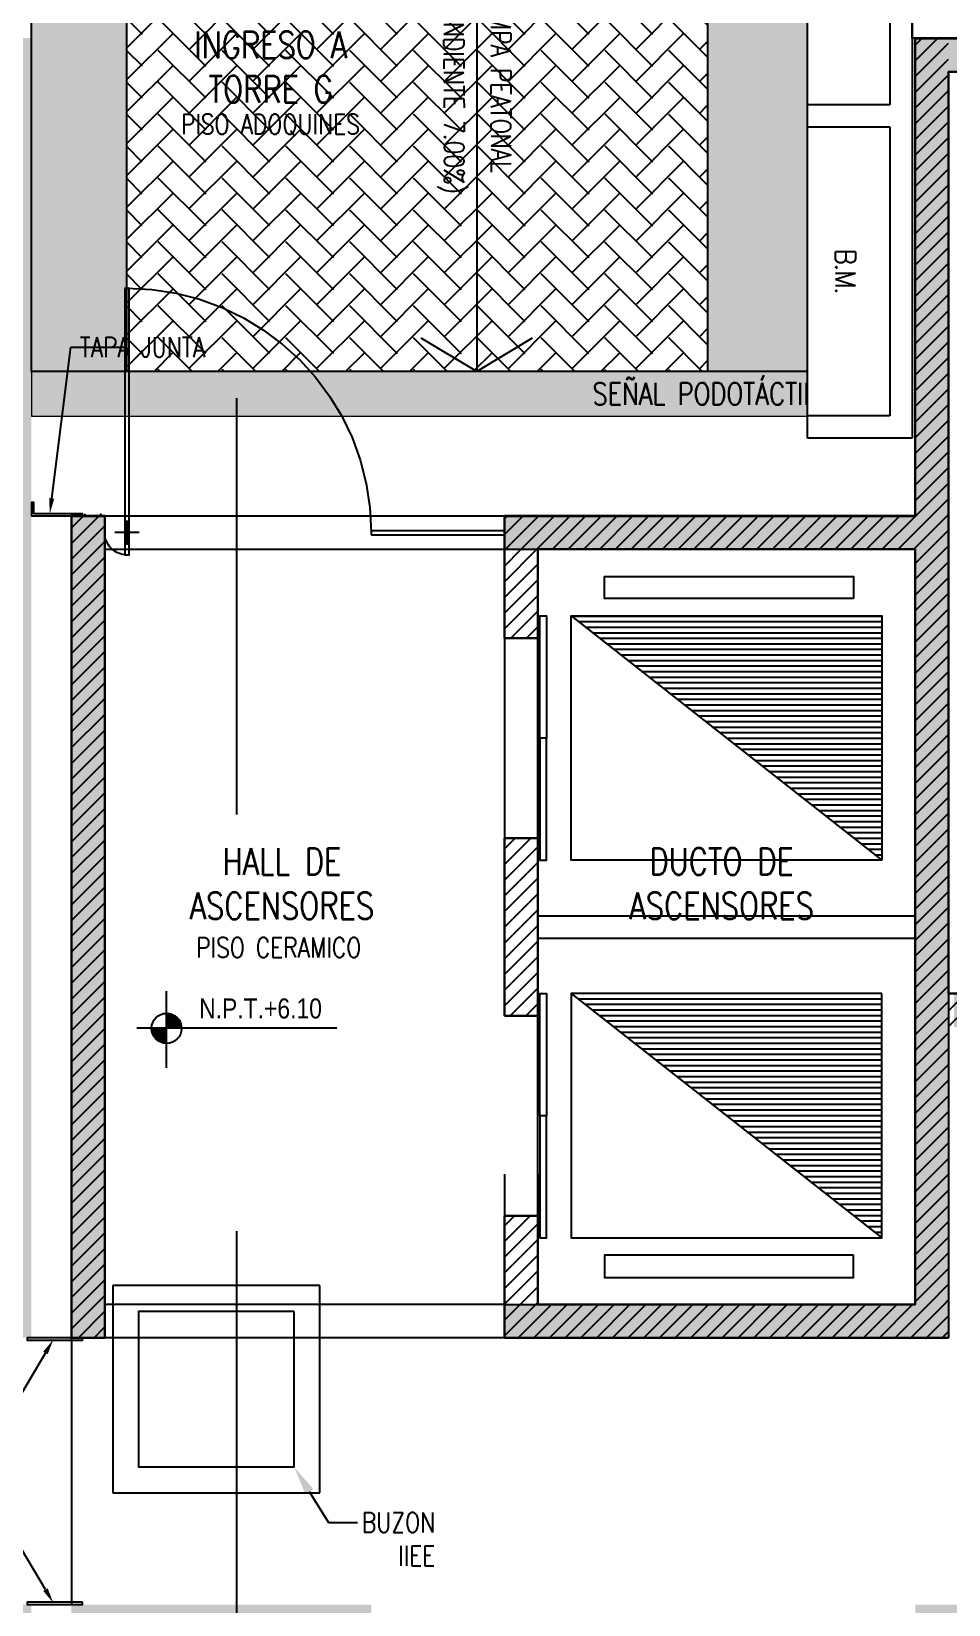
# Model space of a CAD drawing. Header units: millimetres. Extents: x -3 to 53, y -269 to 39.
# Drawn here: x 23.02 to 27.15, y 28.52 to 35.61 of the extents above; entities that cross this region are included whole.
import ezdxf
from ezdxf import colors
from ezdxf.entities.mleader import LeaderData, LeaderLine
from ezdxf.enums import TextEntityAlignment as Align
from ezdxf.math import Vec2, Vec3
from ezdxf.xclip import XClip

# ---------------------------------------------------------------- set-up
doc = ezdxf.new("R2010")
doc.units = ezdxf.units.MM
doc.header["$LTSCALE"] = 15
doc.header["$XCLIPFRAME"] = 2
doc.set_wipeout_variables(frame=1)
for name, pattern in [('ACAD_ISO03W100', [30, 12, -18]), ('ACAD_ISO07W100', [3, 0, -3]), ('CENTER', [2, 1.25, -0.25, 0.25, -0.25]), ('HIDDEN', [0.375, 0.25, -0.125]), ('HIDDEN2', [0.1875, 0.125, -0.0625])]:
    doc.linetypes.add(name, pattern=pattern)
doc.layers.get('0').update_dxf_attribs({"color": 250})
doc.layers.add('A-01', color=250, linetype='Continuous', lineweight=0)
doc.layers.add('A-MUROS', color=252, linetype='Continuous', lineweight=30)
for name, color, linetype in [('A-Adoquines', 250, 'Continuous'), ('A-CORTE', 250, 'CENTER'), ('A-EST HATCH', 250, 'Continuous'), ('A-EST PLACAS', 250, 'Continuous'), ('A-EST VIGAS', 250, 'HIDDEN2'), ('A-HATCH', 250, 'Continuous'), ('A-MOBILIARIO', 250, 'Continuous'), ('A-MURO BAJO', 251, 'Continuous'), ('A-NIVELES-NPT', 252, 'Continuous'), ('A-PROYECCIONES', 250, 'HIDDEN2'), ('A-TEXTO-ACABADO PISO', 250, 'Continuous'), ('A-TEXTO-AMBIENTE', 252, 'Continuous'), ('A-TEXTO-INDICACIONES', 250, 'Continuous'), ('A_30_TableroElect', 250, 'Continuous'), ('A_50_TextoIndicaciones', 252, 'Continuous'), ('IE MEDIDORES', 250, 'Continuous'), ('MURO CF 120', 250, 'Continuous'), ('MURO CF 60', 250, 'Continuous')]:
    doc.layers.add(name, color=color, linetype=linetype)
doc.styles.add('R80', font='ARIALN.TTF', dxfattribs={"height": 2.03})
doc.styles.add('ROMANS', font='romans.shx', dxfattribs={"width": 0.8})
doc.styles.add('TXT_COTAS', font='romans.shx', dxfattribs={"width": 0.8})
pattern_1 = [(45, (179.999405, -25.002057), (-0.035355339, 0.035355339), [])]

# ---------------------------------------------------------------- blocks, each defined once
blk = doc.blocks.new('*U133')
at = {"true_color": 0x636466}
h = blk.add_hatch(dxfattribs=at)
h.set_pattern_fill('HEX', color=251, scale=0.005)
h.set_pattern_definition([(0, (2.429943, 0), (0, 0.0274963), [0.015875, -0.03175]), (120, (2.429943, 0), (-0.0238125, -0.01374815), [0.015875, -0.03175]), (60, (2.445818, 0), (-0.0238125, 0.01374815), [0.015875, -0.03175])])
h.paths.add_polyline_path([(0, 0.2), (0, 0), (3.6299, 0), (3.6299, 0.2)])
at = {"layer": 'A-01'}
blk.add_lwpolyline([(0, 0.2), (0, 0), (3.6299, 0), (3.6299, 0.2)], close=True, dxfattribs=at)
at = {"layer": 'A_50_TextoIndicaciones', "insert": (3.0299, 0.1), "char_height": 0.1, "width": 1.200005, "attachment_point": 5, "style": 'TXT_COTAS'}
blk.add_mtext('\\pxsm1,qc,t16;SEÑAL PODOTÁCTIL', dxfattribs=at)
blk = doc.blocks.new('A$C9f73720c')
h = blk.add_hatch()
h.set_pattern_fill('AR-HBONE', color=256, scale=0.001, angle=73.00873)
h.set_pattern_definition([(118.0087313089, (-226520.54056, -8188080.00398), (-0.1374121863983, 0.0419882248879), [0.3048, -0.1016]), (208.0087313089, (-226520.58827, -8188079.91428), (-0.1374121863983, 0.0419882248879), [0.3048, -0.1016])])
h.paths.add_polyline_path([(47.9813, 110.8906), (47.218, 108.3907), (45.5192, 108.909), (46.2807, 111.4095)])
at = {"layer": 'A-Adoquines'}
h = blk.add_hatch(color=256, dxfattribs=at)
h.dxf.hatch_style = 1
h.paths.add_polyline_path([(47.0925, 107.9795), (47.218, 108.3906), (45.5192, 108.909), (45.3939, 108.498)])
h.paths.add_polyline_path([(47.9812, 110.8905), (48.1524, 111.4514), (46.4519, 111.9704), (46.281, 111.4094)])
blk.add_line((46.2606, 112.0286, 0), (48.3438, 111.3931, 0))
at = {"elevation": 0}
blk.add_lwpolyline([(47.9813, 110.8906), (47.218, 108.3907), (45.5192, 108.909), (46.2807, 111.4095)], close=True, dxfattribs=at)
at = {"layer": 'A-Adoquines', "elevation": 0}
blk.add_lwpolyline([(48.1524, 111.4513), (47.0925, 107.9796), (45.2026, 108.5564), (46.2603, 112.0288)], close=True, dxfattribs=at)
at = {"layer": 'A-PROYECCIONES', "linetype": 'Continuous'}
for p, q in [((45.7879, 110.4738), (47.6779, 109.8969, 0)), ((47.6074, 110.1798, 0), (47.6779, 109.8969, 0)), ((47.6779, 109.8969, 0), (47.4615, 109.7016, 0))]:
    blk.add_line(p, q, dxfattribs=at)
at = {"rotation": 73.02256595415645}
blk.add_blockref('*U133', (47.2838, 107.9212, 0), dxfattribs=at)
at = {"style": 'R80'}
for height, rotation, p in [(0.09, 0.00902, (39.554, 141.0046, 0)), (0.09, 0.00902, (45.7984, 139.3226, 0)), (0.09, 0.00902, (50.4634, 135.3578, 0)), (0.09, 0.00902, (41.9784, 129.0436, 0)), (0.09, 0.00902, (37.8409, 128.6089, 0)), (0.09, 0.00902, (35.483, 116.3582, 0)), (0.09, 0.00902, (38.5607, 113.6321, 0)), (0.09, 0.00902, (45.1292, 84.3757, 0)), (0.09, 0.00902, (43.9111, 83.9335, 0)), (0.09, 0.00902, (43.1485, 83.401, 0)), (0.09, 0.00902, (28.0067, 80.1071, 0)), (0.09, 0.00902, (44.3753, 79.9046, 0)), (0.09, 0.00902, (55.151, 79.2173, 0)), (0.09, 0.00902, (38.2608, 76.0049)), (0.09, 0.00902, (39.0036, 75.5558)), (0.09, 0.00902, (27.5137, 75.2133, 0)), (0.09, 0.00902, (27.5137, 75.2133, 0)), (0.09, 0.00902, (39.8519, 75.1543)), (0.09, 0.00902, (25.3599, 70.2709, 0)), (0.09, 0.00902, (32.1646, 69.192, 0)), (0.09, 0.00902, (32.1646, 69.192, 0)), (0.09, 0.00902, (26.9947, 68.6392, 0)), (0.09, 0.00902, (59.8504, 67.3859, 0)), (0.09, 0.00902, (24.839, 65.5107, 0)), (0.09, 0.00902, (24.839, 65.5107, 0)), (0.09, 0.00902, (33.5008, 60.261, 0)), (0.09, 0.00902, (33.5008, 60.261, 0)), (0.09, 347.39076, (17.1069, 59.2726, 0)), (0.09, 0.00902, (26.4708, 59.2035, 0)), (0.09, 0.00902, (26.4708, 59.2035, 0)), (0.09, 0.00902, (23.1216, 58.7685, 0)), (0.09, 0.00902, (23.1216, 58.7685, 0)), (0.09, 0.00902, (27.6632, 55.3959, 0)), (0.09, 0.00902, (27.6632, 55.3959, 0)), (0.09, 0.00902, (22.2239, 54.9818, 0)), (0.09, 0.00902, (22.2239, 54.9818, 0)), (0.09, 0.00902, (65.7174, 53.5803, 0)), (0.09, 0.00902, (38.377, 51.7166, 0)), (0.09, 0.00902, (38.377, 51.7166, 0)), (0.09, 0.00902, (21.0294, 51.3767, 0)), (0.09, 0.00902, (21.0294, 51.3767, 0)), (0.09, 0.00902, (29.4091, 50.8876, 0)), (0.09, 0.00902, (29.4091, 50.8876, 0)), (0.09, 0.00902, (22.5184, 48.0808, 0)), (0.09, 0.00902, (22.5184, 48.0808, 0)), (0.09, 0.00902, (32.8305, 47.9478, 0)), (0.09, 0.00902, (38.6414, 47.9238, 0)), (0.09, 1.55763, (45.5013, 47.0033, 0)), (0.09, 1.55763, (45.5013, 47.0033, 0)), (0.09, 1.55763, (42.9613, 45.8781, 0)), (0.09, 0.00902, (31.2252, 43.4352, 0)), (0.09, 0.00902, (31.2252, 43.4352, 0)), (0.09, 0.00902, (24.8291, 43.3056, 0)), (0.09, 0.00902, (24.8291, 43.3056, 0)), (0.09, 0.00902, (28.8684, 42.6092, 0)), (0.09, 0.00902, (28.8684, 42.6092, 0)), (0.09, 0.00902, (46.0815, 42.4048, 0)), (0.09, 0.00902, (19.0307, 42.0559, 0)), (0.09, 0.00902, (19.0307, 42.0559, 0)), (0.09, 0.00902, (70.9067, 41.0329, 0)), (0.09, 0.00902, (22.7765, 38.7407, 0)), (0.09, 0.00902, (22.7765, 38.7407, 0)), (0.09, 0.00902, (17.8952, 37.4624, 0)), (0.09, 0.00902, (17.8952, 37.4624, 0)), (0.09, 0.00902, (25.8226, 33.2142, 0)), (0.09, 0.00902, (21.5027, 31.2754, 0)), (0.1403, 0.00902, (43.0178, 29.8778, 0)), (0.09, 0.00902, (24.3978, 29.2659, 0)), (0.09, 0.00902, (49.7565, 29.0287, 0)), (0.09, 0.00902, (16.51, 28.4123, 0)), (0.09, 0.00902, (16.51, 28.4123, 0)), (0.09, 0.00902, (40.7946, 24.893, 0)), (0.09, 0.00902, (18.1268, 23.6374, 0)), (0.09, 0.00902, (20.346, 20.3291, 0)), (0.09, 0.00902, (38.3365, 19.4632, 0)), (0.09, 0.00902, (18.2869, 15.9828, 0)), (0.09, 0.00902, (36.6694, 12.5977, 0)), (0.09, 337.79984, (24.7536, 11.2334, 0)), (0.09, 0.00902, (33.5928, 10.3508, 0)), (0.09, 337.79984, (21.6109, 10.1247, 0)), (0.09, 337.79984, (16.5605, 9.5998, 0)), (0.09, 337.79984, (29.9414, 8.9534, 0)), (0.09, 337.79984, (31.6402, 7.9561, 0)), (0.09, 337.79984, (26.736, 7.7966, 0)), (0.09, 337.79984, (32.0288, 7.0232, 0)), (0.09, 0.00902, (16.5347, 5.5678, 0)), (0.09, 0.00902, (23.3239, 5.5763, 0)), (0.09, 0.00902, (34.4718, 3.6379, 0))]:
    blk.add_attdef('N.P.T.+0.00', text='', height=height, rotation=rotation, dxfattribs=at).set_placement(p, align=Align.MIDDLE_CENTER)
for p in [(49.9263, 138.2431, 0), (56.6904, 136.252, 0), (60.5336, 135.5237, 0), (42.6322, 135.1839), (46.2516, 126.9171), (35.1548, 97.8545, 0), (31.2618, 93.9445, 0), (17.9393, 86.8861, 0), (34.7444, 85.6148, 0), (35.5048, 81.4636, 0), (34.6534, 76.9929, 0), (59.6668, 73.2509), (40.4113, 65.8421, 0), (43.5611, 65.2125, 0), (64.4681, 61.3857), (43.9111, 51.4927, 0), (32.9744, 51.0828, 0), (48.0327, 50.0735, 0), (69.3242, 50.0814, 0), (52.9599, 39.4701, 0), (74.4159, 35.7467, 0)]:
    blk.add_attdef('N.P.T.+0.00', text='', height=0.2109, dxfattribs=at).set_placement(p, align=Align.MIDDLE_CENTER)
at = {"layer": 'A_50_TextoIndicaciones', "style": 'ROMANS', "width": 0.8}
for s, p in [('RAMPA PEATONAL', (46.0411, 110.4621, 0)), ('(PENDIENTE 7.00%%%)', (45.9704, 110.2629, 0))]:
    blk.add_text(s, height=0.09, rotation=343.17836, dxfattribs=at).set_placement(p)
blk = doc.blocks.new('*U136')
for p, q in [((-0.2457, -0.0949), (-0.2457, 0.3957)), ((0.2449, 0.3957), (-0.2457, 0.3957)), ((0.2449, -0.0949), (0.2449, 0.3957)), ((-0.1537, -0.0029), (-0.1537, 0.3037)), ((0.1529, -0.0029), (0.1529, 0.3037)), ((0.2449, -0.0949), (-0.2457, -0.0949))]:
    blk.add_line(p, q)
at = {"linetype": 'HIDDEN', "ltscale": 12}
blk.add_circle((0, 0.1504), 0.4, dxfattribs=at)
at = {"ltscale": 0.035}
blk.add_circle((0, 0.1504), 0.4, dxfattribs=at)
blk = doc.blocks.new('A$Cd1de3671')
at = {"layer": 'A_30_TableroElect', "rotation": 55.69150718185867}
blk.add_blockref('*U136', (0.6801, 3.0095, 0), dxfattribs=at)
blk.add_wipeout([(0.5601, 1.1391), (0.8399, 2.0519), (2.5136, 1.5409), (2.3764, 1.0914), (4.4327, 0.4636), (4.2911, 0)]).translate(0, 0, 0).dxf.layer = 'IE MEDIDORES'
at = {"layer": 'A_30_TableroElect'}
h = blk.add_hatch(dxfattribs=at)
h.set_pattern_fill('ANSI31', color=256, scale=0.01)
h.set_pattern_definition([(45, (-227177.21154, -8188175.411697), (-0.02245064030267, 0.02245064030267), [])])
edge = h.paths.add_edge_path()
edge.add_line((1.0737, 1.9651), (0.9802, 1.6591))
edge.add_line((0.9802, 1.6591), (0.7411, 1.7321))
edge.add_line((0.7411, 1.7321), (0.8345, 2.0379))
edge.add_line((0.8345, 2.0379), (1.0737, 1.9651))
h = blk.add_hatch(dxfattribs=at)
h.set_pattern_fill('ANSI31', color=256, scale=0.01)
h.set_pattern_definition([(45, (-227177.029987, -8188174.81817), (-0.02245064030267, 0.02245064030267), [])])
edge = h.paths.add_edge_path()
edge.add_line((0.8928, 1.3714), (0.7994, 1.0653))
edge.add_line((0.7994, 1.0653), (0.5603, 1.1383))
edge.add_line((0.5603, 1.1383), (0.6536, 1.4442))
edge.add_line((0.6536, 1.4442), (0.8928, 1.3714))
for p, q in [((0.9364, 1.5156, 0.006), (1.0737, 1.9651, 0.006)), ((1.0613, 1.582, 0.006), (1.1693, 1.9359, 0.006)), ((1.0737, 1.9651, 0.006), (2.5083, 1.5271, 0.006)), ((1.1693, 1.9359, 0.006), (2.4127, 1.5563, 0.006)), ((2.3046, 1.2024, 0.006), (1.0613, 1.582, 0.006)), ((0.7992, 1.0661, 0.006), (0.9364, 1.5156, 0.006)), ((0.9364, 1.5156, 0.006), (4.0926, 0.552, 0.006)), ((2.3711, 1.0776, 0.006), (0.9364, 1.5156, 0.006)), ((2.4127, 1.5563, 0.006), (2.3046, 1.2024, 0.006)), ((2.5083, 1.5271, 0.006), (2.3711, 1.0776, 0.006)), ((0.8948, 1.0369, 0.006), (0.9678, 1.276, 0.006)), ((0.9678, 1.276, 0.006), (1.2548, 1.1884, 0.006)), ((1.2774, 0.92, 0.006), (1.3855, 1.274, 0.006)), ((1.3855, 1.274, 0.006), (2.6288, 0.8944, 0.006)), ((1.2548, 1.1884, 0.006), (1.1818, 0.9493, 0.006)), ((3.9554, 0.1025, 0.006), (0.7992, 1.0661, 0.006)), ((3.9554, 0.1025, 0.006), (0.7992, 1.0659, 0.006)), ((1.1818, 0.9493, 0.006), (0.8948, 1.0369, 0.006)), ((1.1817, 0.9491, 0.006), (0.8948, 1.0367, 0.006)), ((2.5208, 0.5405, 0.006), (1.2774, 0.92, 0.006)), ((2.5207, 0.5404, 0.006), (1.2774, 0.92, 0.006)), ((2.6288, 0.8944, 0.006), (2.5207, 0.5404, 0.006)), ((2.6164, 0.5113, 0.006), (2.7244, 0.8652, 0.006)), ((2.7244, 0.8652, 0.006), (3.9678, 0.4856, 0.006)), ((3.8598, 0.1317, 0.006), (2.6164, 0.5113, 0.006)), ((3.8598, 0.1317, 0.006), (2.6164, 0.5112, 0.006)), ((4.0926, 0.552, 0.006), (3.9554, 0.1025, 0.006)), ((3.9678, 0.4856, 0.006), (3.8598, 0.1317, 0.006))]:
    blk.add_line(p, q, dxfattribs=at)
at = {"layer": 'A_30_TableroElect', "elevation": -0.772}
for points in [[(0.8346, 2.0381), (0.5601, 1.1391)], [(1.0737, 1.9651), (0.8346, 2.0381)], [(1.0737, 1.9651), (0.7992, 1.0661)], [(0.7411, 1.732), (0.6535, 1.4451)], [(0.9802, 1.659), (0.8926, 1.3721), (0.6535, 1.4451), (0.7411, 1.732), (0.9802, 1.659)], [(0.9802, 1.659), (0.7411, 1.732)], [(0.9802, 1.659), (0.8926, 1.3721)], [(0.8926, 1.3721), (0.6535, 1.4451)], [(0.7992, 1.0659), (0.56, 1.1389)], [(0.7992, 1.0661), (0.5601, 1.1391)]]:
    blk.add_lwpolyline(points, dxfattribs=at)
blk = doc.blocks.new('est_P1')
at = {"layer": 'A-EST HATCH'}
h = blk.add_hatch(color=256, dxfattribs=at)
h.dxf.hatch_style = 1
h.paths.add_polyline_path([(-9.144, -13.7899), (-9.144, -7.725), (-10.644, -7.725), (-10.644, -8.475), (-10.794, -8.475), (-10.794, -7.525), (-8.994, -7.525), (-8.994, -8.4), (-7.494, -8.4), (-7.494, -7.9), (-7.344, -7.9), (-7.344, -8.6), (-8.994, -8.6), (-8.994, -13.7899)])
h.paths.add_polyline_path([(-30.244, -3.725), (-28.644, -3.725), (-28.644, -0.625), (-29.844, -0.625), (-29.844, -0.475), (-28.494, -0.475), (-28.494, -3.875), (-30.244, -3.875)])
h.paths.add_polyline_path([(-31.044, -0.475), (-31.194, -0.475), (-31.194, -3.875), (-31.044, -3.875)])
h.paths.add_polyline_path([(-36.544, 0), (-36.844, 0), (-36.844, -0.15), (-36.694, -0.15), (-36.694, -3.225), (-36.544, -3.225)])
h.paths.add_polyline_path([(-33.594, -0.625), (-33.594, -3.725), (-31.994, -3.725), (-31.994, -3.875), (-33.744, -3.875), (-33.744, -0.475), (-32.394, -0.475), (-32.394, -0.625)])
h.paths.add_polyline_path([(-42.844, -0.15), (-43.444, -0.15), (-43.444, 0), (-42.694, 0), (-42.694, -3.4), (-43.844, -3.4), (-43.844, -3.25), (-42.844, -3.25)])
h.paths.add_polyline_path([(-44.644, 0), (-44.644, -3.4), (-44.794, -3.4), (-44.794, 0)])
h.paths.add_polyline_path([(-45.594, -3.25), (-47.194, -3.25), (-47.194, -0.15), (-45.994, -0.15), (-45.994, 0), (-47.344, 0), (-47.344, -3.4), (-45.594, -3.4)])
h.paths.add_polyline_path([(-42.844, -13.7), (-43.444, -13.7), (-43.444, -13.85), (-42.694, -13.85), (-42.694, -10.45), (-43.844, -10.45), (-43.844, -10.6), (-42.844, -10.6)])
h.paths.add_polyline_path([(-44.644, -13.85), (-44.644, -10.45), (-44.794, -10.45), (-44.794, -13.85)])
h.paths.add_polyline_path([(-45.594, -10.6), (-47.194, -10.6), (-47.194, -13.7), (-45.994, -13.7), (-45.994, -13.85), (-47.344, -13.85), (-47.344, -10.45), (-45.594, -10.45)])
h.paths.add_polyline_path([(-39.994, -10.35), (-39.844, -10.35), (-39.844, -13.6999), (-39.694, -13.6999), (-39.694, -13.8499), (-39.994, -13.8499)])
h.paths.add_polyline_path([(-30.244, -10.125), (-28.644, -10.125), (-28.644, -13.225), (-29.844, -13.225), (-29.844, -13.375), (-28.494, -13.375), (-28.494, -9.975), (-30.244, -9.975)])
h.paths.add_polyline_path([(-31.044, -13.375), (-31.194, -13.375), (-31.194, -9.975), (-31.044, -9.975)])
h.paths.add_polyline_path([(-36.544, -13.85), (-36.844, -13.8499), (-36.844, -13.7), (-36.694, -13.7), (-36.694, -10.625), (-36.544, -10.625)])
h.paths.add_polyline_path([(-33.594, -13.225), (-33.594, -10.125), (-31.994, -10.125), (-31.994, -9.975), (-33.744, -9.975), (-33.744, -13.375), (-32.394, -13.375), (-32.394, -13.225)])
h.paths.add_polyline_path([(-17.094, -3.725), (-18.694, -3.725), (-18.694, -0.625), (-17.494, -0.625), (-17.494, -0.475), (-18.844, -0.475), (-18.844, -3.875), (-17.094, -3.875)])
h.paths.add_polyline_path([(-16.294, -0.475), (-16.144, -0.475), (-16.144, -3.875), (-16.294, -3.875)])
h.paths.add_polyline_path([(-10.494, 0), (-10.494, -0.15), (-10.644, -0.15), (-10.644, -3.225), (-10.794, -3.225), (-10.794, 0)])
h.paths.add_polyline_path([(-13.744, -0.625), (-13.744, -3.725), (-15.344, -3.725), (-15.344, -3.875), (-13.594, -3.875), (-13.594, -0.475), (-14.944, -0.475), (-14.944, -0.625)])
h.paths.add_polyline_path([(-8.994, -5.25), (-7.344, -5.25), (-7.344, -5.95), (-7.494, -5.95), (-7.494, -5.45), (-8.994, -5.45), (-8.994, -6.325), (-10.794, -6.325), (-10.794, -5.375), (-10.644, -5.375), (-10.644, -6.125), (-9.144, -6.125), (-9.144, -0.06), (-8.994, -0.06)])
h.paths.add_polyline_path([(-4.494, -0.15), (-3.894, -0.15), (-3.894, 0), (-4.644, 0), (-4.644, -3.4), (-3.494, -3.4), (-3.494, -3.25), (-4.494, -3.25)])
h.paths.add_polyline_path([(-2.694, 0), (-2.694, -3.4), (-2.544, -3.4), (-2.544, 0)])
h.paths.add_polyline_path([(-1.744, -3.25), (-0.144, -3.25), (-0.144, -0.15), (-1.344, -0.15), (-1.344, 0), (0.006, 0), (0.006, -3.4), (-1.744, -3.4)])
h.paths.add_polyline_path([(-2.694, -13.85), (-2.694, -10.4499), (-2.544, -10.4499), (-2.544, -13.85)])
h.paths.add_polyline_path([(-1.744, -10.5999), (-0.144, -10.5999), (-0.144, -13.7), (-1.344, -13.7), (-1.344, -13.85), (0.006, -13.85), (0.006, -10.4499), (-1.744, -10.4499)])
h.paths.add_polyline_path([(-7.344, -10.35), (-7.494, -10.35), (-7.494, -13.6999), (-7.644, -13.6999), (-7.644, -13.8499), (-7.344, -13.85)])
h.paths.add_polyline_path([(-17.094, -10.125), (-18.694, -10.125), (-18.694, -13.225), (-17.494, -13.225), (-17.494, -13.375), (-18.844, -13.375), (-18.844, -9.975), (-17.094, -9.975)])
h.paths.add_polyline_path([(-16.294, -13.375), (-16.144, -13.375), (-16.144, -9.975), (-16.294, -9.975)])
h.paths.add_polyline_path([(-10.794, -13.85), (-10.494, -13.8499), (-10.494, -13.6999), (-10.644, -13.7), (-10.644, -10.625), (-10.794, -10.625)])
h.paths.add_polyline_path([(-13.744, -13.225), (-13.744, -10.125), (-15.344, -10.125), (-15.344, -9.975), (-13.594, -9.975), (-13.594, -13.375), (-14.944, -13.375), (-14.944, -13.225)])
h.paths.add_polyline_path([(-38.344, -7.525), (-36.544, -7.525), (-36.544, -8.475), (-36.694, -8.475), (-36.694, -7.725), (-38.194, -7.725), (-38.194, -13.7899), (-38.344, -13.7899), (-38.344, -8.6), (-39.994, -8.6), (-39.994, -7.9), (-39.844, -7.9), (-39.844, -8.4), (-38.344, -8.4)])
h.paths.add_polyline_path([(-4.644, -13.85), (-4.644, -10.4499), (-3.494, -10.4499), (-3.494, -10.5999), (-4.494, -10.5999), (-4.494, -13.7), (-3.894, -13.7), (-3.894, -13.85)])
h.paths.add_polyline_path([(-1.7407, -5.5), (-1.594, -5.5), (-1.594, -4.3), (-3.744, -4.3), (-3.744, -4.45), (-3.294, -4.45), (-3.294, -6.05), (-3.094, -6.05), (-3.094, -4.45), (-1.744, -4.45), (-1.744, -5.5)], flags=17)
h.paths.add_polyline_path([(-1.7407, -8.3499), (-1.594, -8.3499), (-1.594, -9.5499), (-3.744, -9.5499), (-3.744, -9.3999), (-3.294, -9.4), (-3.294, -7.8), (-3.094, -7.8), (-3.094, -9.4), (-1.744, -9.3999), (-1.744, -8.3499)], flags=17)
h.paths.add_polyline_path([(-7.494, -6.85), (-4.644, -6.85), (-4.644, -4.3), (-4.494, -4.3), (-4.494, -6.85), (-1.744, -6.85), (-1.744, -6.25), (-1.594, -6.25), (-1.594, -6.85), (1.156, -6.85), (1.156, -2.8), (1.356, -2.8), (1.356, -11.05), (1.156, -11.05), (1.156, -7), (-1.594, -7), (-1.594, -7.5999), (-1.744, -7.5999), (-1.744, -7), (-4.494, -7), (-4.494, -9.5499), (-4.644, -9.5499), (-4.644, -7), (-7.494, -7)])
h.paths.add_polyline_path([(-7.344, 0), (-7.344, -3.5), (-7.494, -3.5), (-7.494, -0.15), (-7.644, -0.15), (-7.644, 0)])
h.paths.add_polyline_path([(-38.344, -0.06), (-38.344, -5.25), (-39.994, -5.25), (-39.994, -5.95), (-39.844, -5.95), (-39.844, -5.45), (-38.344, -5.45), (-38.344, -6.325), (-36.544, -6.325), (-36.544, -5.375), (-36.694, -5.375), (-36.694, -6.125), (-38.194, -6.125), (-38.194, -0.06)])
h.paths.add_polyline_path([(-45.744, -6.85), (-48.494, -6.85), (-48.494, -2.8), (-48.694, -2.8), (-48.694, -11.0499), (-48.494, -11.0499), (-48.494, -6.9999), (-45.744, -7), (-45.744, -7.6), (-45.594, -7.6), (-45.594, -7), (-42.844, -7), (-42.844, -9.55), (-42.694, -9.55), (-42.694, -6.9999), (-39.8439, -6.9999), (-39.8439, -6.85), (-42.694, -6.85), (-42.694, -4.3), (-42.844, -4.3), (-42.844, -6.85), (-45.594, -6.85), (-45.594, -6.25), (-45.744, -6.25)])
h.paths.add_polyline_path([(-39.994, 0), (-39.694, 0), (-39.694, -0.15), (-39.844, -0.15), (-39.8439, -3.5), (-39.994, -3.5)])
h.paths.add_polyline_path([(-45.5972, -5.5), (-45.744, -5.5), (-45.744, -4.3), (-43.594, -4.3), (-43.594, -4.45), (-44.044, -4.45), (-44.044, -6.05), (-44.244, -6.05), (-44.244, -4.45), (-45.594, -4.45), (-45.594, -5.5)], flags=17)
h.paths.add_polyline_path([(-45.5972, -8.35), (-45.744, -8.35), (-45.744, -9.55), (-43.594, -9.55), (-43.594, -9.4), (-44.044, -9.4), (-44.044, -7.8), (-44.244, -7.8), (-44.244, -9.4), (-45.594, -9.4), (-45.594, -8.35)], flags=17)
h.paths.add_polyline_path([(-25.344, -6.325), (-25.494, -6.325), (-25.494, -2.625), (-25.344, -2.625)])
h.paths.add_polyline_path([(-21.094, -6.325), (-11.694, -6.325), (-11.694, -6.175), (-15.244, -6.175), (-15.244, -4.775), (-15.444, -4.775), (-15.444, -6.175), (-18.344, -6.175), (-18.344, -4.775), (-18.494, -4.775), (-18.494, -6.175), (-20.894, -6.175), (-20.894, -4.925), (-19.244, -4.925), (-19.244, -4.775), (-21.519, -4.775), (-21.519, -4.925), (-21.094, -4.925)])
h.paths.add_polyline_path([(-21.544, -6.325), (-23.544, -6.325), (-23.544, -6.175), (-21.694, -6.175), (-21.694, -2.775), (-23.544, -2.775), (-23.544, -2.625), (-21.694, -2.625), (-21.694, -0.475), (-20.844, -0.475), (-20.844, -0.625), (-21.544, -0.625)])
h.paths.add_polyline_path([(-26.244, -4.925), (-26.244, -6.325), (-35.644, -6.325), (-35.644, -6.175), (-32.094, -6.175), (-32.094, -4.775), (-31.894, -4.775), (-31.894, -6.175), (-28.994, -6.175), (-28.994, -4.775), (-28.844, -4.775), (-28.844, -6.175), (-26.444, -6.175), (-26.444, -4.925), (-28.094, -4.925), (-28.094, -4.775), (-25.899, -4.7733), (-25.899, -4.9233)])
h.paths.add_polyline_path([(-25.874, -0.6233), (-26.494, -0.625), (-26.494, -0.475), (-25.674, -0.4733), (-25.674, -6.3233), (-25.874, -6.3233)])
h.paths.add_polyline_path([(-25.674, -9.0983), (-25.674, -13.3733), (-26.494, -13.375), (-26.494, -13.225), (-25.874, -13.2233), (-25.874, -9.0983)])
h.paths.add_polyline_path([(-27.644, -9.075), (-27.644, -8.925), (-25.874, -8.9234), (-25.874, -7.6733), (-28.394, -7.675), (-28.394, -9.075), (-28.544, -9.075), (-28.544, -7.675), (-31.894, -7.675), (-31.894, -9.075), (-32.094, -9.075), (-32.094, -7.675), (-35.644, -7.675), (-35.644, -7.525), (-25.674, -7.5234), (-25.674, -9.0733)])
h.paths.add_polyline_path([(-19.694, -9.075), (-19.694, -8.925), (-21.494, -8.925), (-21.494, -7.675), (-18.944, -7.675), (-18.944, -9.075), (-18.794, -9.075), (-18.794, -7.675), (-15.444, -7.675), (-15.444, -9.075), (-15.244, -9.075), (-15.244, -7.675), (-11.694, -7.675), (-11.694, -7.525), (-21.694, -7.525), (-21.694, -9.075)])
h.paths.add_polyline_path([(-22.694, -12.8249), (-25.344, -12.825), (-25.344, -10.175), (-22.994, -10.175), (-22.994, -9.625), (-22.694, -9.625), (-22.694, -9.475), (-23.144, -9.475), (-23.144, -10.025), (-25.344, -10.025), (-25.344, -7.675), (-24.144, -7.675), (-24.144, -7.525), (-25.494, -7.525), (-25.494, -12.975), (-22.694, -12.975)])
h.paths.add_polyline_path([(-21.694, -13.375), (-20.844, -13.375), (-20.844, -13.225), (-21.544, -13.225), (-21.544, -9.1), (-21.694, -9.1)])
at = {"layer": 'A-EST PLACAS', "elevation": 0}
for points in [[(-21.544, -6.325), (-23.544, -6.325), (-23.544, -6.175), (-21.694, -6.175), (-21.694, -2.775), (-23.544, -2.775), (-23.544, -2.625), (-21.694, -2.625), (-21.694, -0.475), (-20.844, -0.475), (-20.844, -0.625), (-21.544, -0.625)], [(-25.344, -6.325), (-25.494, -6.325), (-25.494, -2.625), (-25.344, -2.625)]]:
    blk.add_lwpolyline(points, close=True, dxfattribs=at)
at = {"layer": 'A-EST VIGAS'}
for p, q in [((-23.544, -2.625, 0), (-25.344, -2.625, 0)), ((-23.544, -2.775, 0), (-25.344, -2.775, 0)), ((-23.544, -2.775, 0), (-23.544, -6.175, 0)), ((-23.394, -2.775, 0), (-23.394, -6.175, 0)), ((-25.494, -6.325, 0), (-25.494, -7.525, 0))]:
    blk.add_line(p, q, dxfattribs=at)
at = {"layer": 'A-EST VIGAS', "elevation": 0}
for points in [[(-23.544, -6.175), (-25.344, -6.175)], [(-23.544, -6.325), (-25.344, -6.325)]]:
    blk.add_lwpolyline(points, dxfattribs=at)
blk = doc.blocks.new('SIM NIVEL PLANTA')
at = {"linetype": 'Continuous'}
h = blk.add_hatch(dxfattribs=at)
h.set_pattern_fill('_USER', color=256, scale=0.089997, angle=45, style=0, pattern_type=0)
h.set_pattern_definition([(45, (31854.49523, 23864.84028), (-0.06363728001, 0.06363728001), [])])
h.paths.add_polyline_path([(-17.33, 0), (-15.98, 0, 0.409209), (-17.33, 1.33)])
h.paths.add_polyline_path([(-18.68, 0, 0.004279), (-18.68, -0.02, 0.414214), (-17.33, -1.37), (-17.33, 0)])
for p, q in [((-17.33, -3.58), (-17.33, 3.34)), ((-2, 0), (-20, 0))]:
    blk.add_line(p, q)
blk.add_circle((-17.33, -0.02), 1.35, dxfattribs=at)
at = {"style": 'R80'}
blk.add_attdef('N.P.T.+0.00', text='', height=1.8, dxfattribs=at).set_placement((-8.87, 1.77), align=Align.MIDDLE_CENTER)
blk = doc.blocks.new('Cortes-Elev.')
at = {"layer": 'A-CORTE', "linetype": 'CENTER', "ltscale": 0.5}
blk.add_lwpolyline([(23.945, 20.8306), (23.945, 37.8534)], dxfattribs=at)
blk = doc.blocks.new('ASCENSOR_01')
h = blk.add_hatch()
h.set_pattern_fill('_U', color=256, scale=0.025, angle=360, style=0, pattern_type=0)
h.set_pattern_definition([(1e-07, (54.049875, -126.000315), (-4e-11, 0.025), [])])
h.paths.add_polyline_path([(-1.4, 1.1), (0, 0), (0, 1.1)])
blk.add_line((-1.4, 1.1, 0), (0, 0))
for points in [[(-0.1281, 1.178), (-1.2496, 1.178), (-1.2496, 1.2783), (-0.1281, 1.2783)], [(0, 0), (-1.4, 0), (-1.4, 1.1), (0, 1.1)]]:
    blk.add_lwpolyline(points, close=True)
blk = doc.blocks.new('MV_120')
for p, q in [((-0.155, 0), (-0.045, 0)), ((-0.1, 0.055), (-0.1, -0.055))]:
    blk.add_line(p, q)
blk.add_lwpolyline([(-0.09, 1.0995), (-0.09, -0.0995, -0.050126), (-0.11, -0.0995), (-0.11, 1.0995, -0.050126), (-0.09, 1.0995, 1.105542)], format="xyb")
blk.add_circle((-0.1, 0), 0.005)
at = {"linetype": 'HIDDEN', "ltscale": 0.5}
blk.add_arc((-0.1, 0), 1.1, 90, 180, dxfattribs=at)
at = {"linetype": 'ACAD_ISO03W100', "ltscale": 0.0025}
blk.add_arc((-0.1, 0), 0.1, 275.73917, 0, dxfattribs=at)
blk = doc.blocks.new('N.03')
h = blk.add_hatch()
h.set_pattern_fill('_U', color=256, scale=0.025, angle=180.00018, style=0, pattern_type=0)
h.set_pattern_definition([(180.000175, (-57.600258, 134.200156), (7.64e-08, -0.025), [])])
h.paths.add_polyline_path([(-2.25, 8.2), (-3.65, 7.1), (-3.65, 8.2)])
for p, q in [((-1.35, 10.285), (-1.95, 10.285)), ((-1.35, 10.285), (-1.35, 10.265)), ((-1.35, 10.265), (-1.95, 10.265)), ((-2.25, 8.2), (-3.65, 7.1, 0))]:
    blk.add_line(p, q)
at = {"elevation": 0}
for points in [[(-3.65, 8.2), (-2.25, 8.2), (-2.25, 7.1), (-3.65, 7.1)], [(-3.5219, 7.022), (-2.4004, 7.022), (-2.4004, 6.9217), (-3.5219, 6.9217)]]:
    blk.add_lwpolyline(points, close=True, dxfattribs=at)
for points in [[(-0.05, 6.65), (0.2, 6.65), (0.2, 6.64), (-0.05, 6.64)], [(-0.05, 5.46), (0.2, 5.46), (0.2, 5.45), (-0.05, 5.45)]]:
    blk.add_lwpolyline(points, close=True)
at = {"layer": 'A-MOBILIARIO', "elevation": 0}
for points in [[(-2.11, 9.35), (-2.11, 9.9), (-2.14, 9.9), (-2.14, 9.35)], [(-2.11, 9.35), (-2.11, 8.8), (-2.14, 8.8), (-2.14, 9.35)], [(-2.11, 7.65), (-2.11, 8.2), (-2.14, 8.2), (-2.14, 7.65)], [(-2.11, 7.65), (-2.11, 7.1), (-2.14, 7.1), (-2.14, 7.65)]]:
    blk.add_lwpolyline(points, close=True, dxfattribs=at)
at = {"layer": 'A-MURO BAJO'}
for p, q in [((-2.1, 8.9, 0), (-2.1, 9.8, 0)), ((-2.1, 7.2, 0), (-2.1, 8.1, 0))]:
    blk.add_line(p, q, dxfattribs=at)
at = {"layer": 'A-MUROS'}
for p, q in [((-3.8, 12.5), (-3.8, 10.35)), ((-3.8, 10.35), (-1.95, 10.35)), ((-1.95, 10.35), (-1.95, 9.8)), ((-2.1, 10.2), (-3.8, 10.2)), ((-3.8, 10.2), (-3.8, 6.8)), ((-2.1, 9.8), (-2.1, 10.2)), ((-1.95, 9.8), (-2.1, 9.8)), ((-1.95, 8.9), (-2.1, 8.9)), ((-2.1, 8.9), (-2.1, 8.1)), ((-1.95, 8.1), (-1.95, 8.9)), ((-2.1, 8.1), (-1.95, 8.1)), ((-2.1, 6.8), (-2.1, 7.2)), ((-2.1, 7.2), (-1.95, 7.2)), ((-1.95, 6.65), (-1.95, 7.2)), ((-3.8, 6.8), (-2.1, 6.8)), ((-3.95, 6.65), (-1.95, 6.65)), ((-3.95, 6.65), (-3.8, 6.65))]:
    blk.add_line(p, q, dxfattribs=at)
at = {"layer": 'A-MUROS', "elevation": 0}
blk.add_lwpolyline([(-0.15, 6.65), (0, 6.65), (0, 10.35), (-0.15, 10.35)], close=True, dxfattribs=at)
at = {"layer": 'A-PROYECCIONES'}
for p, q in [((-2.1, 8.55, 0), (-3.8, 8.55, 0)), ((-2.1, 8.45, 0), (-3.8, 8.45, 0))]:
    blk.add_line(p, q, dxfattribs=at)
blk.add_blockref('MV_120', (-0.15, 10.275))
at = {"xscale": -1, "rotation": 359.9998249622922}
blk.add_blockref('ASCENSOR_01', (-3.65, 8.8, 0), dxfattribs=at)
blk = doc.blocks.new('MEDIDORES')
at = {"layer": 'A-TEXTO-INDICACIONES', "char_height": 0.09, "width": 0.4157, "attachment_point": 5, "rotation": 270.00511, "style": 'ROMANS'}
for s, insert in [('{\\W0.9;\\T0.9;SS.GG.}', (-0.355, 1.2465)), ('\\pxsm1,qc,t16;{\\W0.9;\\T0.9;B.M.}', (0.2553, 0.751, 0.006)), ('\\pxsm1,qc,t16;{\\W0.9;\\T0.9;B.M.}', (-0.3147, 0.351, 0.006)), ('\\pxsm1,qc,t16;{\\W0.9;\\T0.9;B.M.}', (-0.3147, -1.049, 0.006))]:
    blk.add_mtext(s, dxfattribs=dict(at, insert=insert))

msp = doc.modelspace()

# ---------------------------------------------------------------- block references
at = {"linetype": 'ACAD_ISO07W100', "ltscale": 5}
ref = msp.add_blockref('A$C9f73720c', (-94.0043, 47.5864), dxfattribs=dict(at, rotation=286.9770955472961))
XClip(ref).set_block_clipping_path([(53.9739667831, 80.2683385944), (69.3730303047, 130.7085147865), (51.0595701083, 136.2994971771), (35.6605065867, 85.8593209849)])

# ---------------------------------------------------------------- next in the draw order: linework, layer by layer
at = {"layer": 'A_30_TableroElect', "linetype": 'HIDDEN', "elevation": 0}
msp.add_lwpolyline([(24.3192, 29.961), (23.3858, 29.961), (23.3858, 29.0276), (24.3192, 29.0276)], close=True, dxfattribs=at)
at = {"layer": 'A_30_TableroElect', "elevation": 0}
msp.add_lwpolyline([(24.2025, 29.8443), (23.5025, 29.8443), (23.5025, 29.1443), (24.2025, 29.1443)], close=True, dxfattribs=at)

# ---------------------------------------------------------------- next in the draw order: block references
at = {"rotation": 286.9772416812936}
msp.add_blockref('A$Cd1de3671', (25.2623, 37.5291, 0), dxfattribs=at)
at = {"layer": 'A-NIVELES-NPT', "xscale": 0.05, "yscale": 0.05, "zscale": 0.05}
msp.add_blockref('SIM NIVEL PLANTA', (24.495, 31.1197), dxfattribs=at).add_auto_attribs({'N.P.T.+0.00': 'N.P.T.+6.10'})

# ---------------------------------------------------------------- next in the draw order: texts
at = {"layer": 'A-TEXTO-ACABADO PISO', "char_height": 0.09, "attachment_point": 2, "style": 'ROMANS'}
for s, insert, rotation in [('PISO ADOQUINES', (24.0958, 35.2334, 0), 0.00002), ('PISO CERAMICO', (24.1337, 31.5271), 359.99998)]:
    msp.add_mtext_dynamic_manual_height_columns(s, width=1.20225, gutter_width=12.5, heights=[0], dxfattribs=dict(at, insert=insert, rotation=rotation))
at = {"layer": 'A-TEXTO-AMBIENTE', "char_height": 0.12, "attachment_point": 5, "style": 'ROMANS'}
for s, insert, width in [('\\pxqc;INGRESO A TORRE G', (24.097, 35.4457, 0), 1.061918), ('\\pxqc;HALL DE \\PASCENSORES', (24.1477, 31.7704, 0), 1.061918), ('\\pxqc;DUCTO DE \\PASCENSORES', (26.1278, 31.7704), 1.044421)]:
    msp.add_mtext(s, dxfattribs=dict(at, insert=insert, width=width))

# ---------------------------------------------------------------- next in the draw order: block references
msp.add_blockref('est_P1', (48.694, 36.0499, 0))
at = {"layer": 'A-CORTE'}
msp.add_blockref('Cortes-Elev.', (0, 0), dxfattribs=at)

# ---------------------------------------------------------------- next in the draw order: block references
at = {"xscale": -1}
msp.add_blockref('N.03', (23.2, 23.075), dxfattribs=at)

# ---------------------------------------------------------------- next in the draw order: hatches: boundary and pattern name
at = {"layer": 'MURO CF 120'}
h = msp.add_hatch(dxfattribs=at)
h.set_pattern_fill('_USER', color=256, scale=0.05, angle=45, style=0, pattern_type=0)
h.set_pattern_definition(pattern_1)
h.paths.add_polyline_path([(26.9994, 31.1229), (27.1494, 31.1229), (27.1494, 35.5729), (26.9994, 35.5729)])
h = msp.add_hatch(dxfattribs=at)
h.set_pattern_fill('_USER', color=256, scale=0.05, angle=45, style=0, pattern_type=0)
h.set_pattern_definition(pattern_1)
h.paths.add_polyline_path([(23.1994, 29.7229), (23.3494, 29.723), (23.3494, 33.436), (23.1995, 33.4339)])
h = msp.add_hatch(dxfattribs=at)
h.set_pattern_fill('_USER', color=256, scale=0.05, angle=45, style=0, pattern_type=0)
h.set_pattern_definition(pattern_1)
h.paths.add_polyline_path([(25.15, 33.275), (25.15, 33.425), (26.9994, 33.425), (26.9994, 33.275)])
h = msp.add_hatch(dxfattribs=at)
h.set_pattern_fill('_USER', color=256, scale=0.05, angle=45, style=0, pattern_type=0)
h.set_pattern_definition(pattern_1)
h.paths.add_polyline_path([(25.3, 32.875), (25.15, 32.875), (25.15, 33.275), (25.3, 33.275)])
h = msp.add_hatch(dxfattribs=at)
h.set_pattern_fill('_USER', color=256, scale=0.05, angle=45, style=0, pattern_type=0)
h.set_pattern_definition(pattern_1)
h.paths.add_polyline_path([(25.3, 31.975), (25.15, 31.975), (25.15, 31.175), (25.3, 31.175)])
h = msp.add_hatch(dxfattribs=at)
h.set_pattern_fill('_USER', color=256, scale=0.05, angle=45, style=0, pattern_type=0)
h.set_pattern_definition(pattern_1)
h.paths.add_polyline_path([(27.1494, 31.1229), (26.9994, 31.1229), (26.9994, 29.8729), (27.1494, 29.8729)])
h = msp.add_hatch(dxfattribs=at)
h.set_pattern_fill('_USER', color=256, scale=0.05, angle=45, style=0, pattern_type=0)
h.set_pattern_definition(pattern_1)
h.paths.add_polyline_path([(25.3, 30.275), (25.15, 30.275), (25.15, 29.7229), (25.3, 29.7229)])
h = msp.add_hatch(dxfattribs=at)
h.set_pattern_fill('_USER', color=256, scale=0.05, angle=45, style=0, pattern_type=0)
h.set_pattern_definition(pattern_1)
h.paths.add_polyline_path([(25.3, 29.7229), (25.3, 29.8729), (27.1494, 29.8729), (27.1494, 29.723)])
at = {"layer": 'MURO CF 60'}
h = msp.add_hatch(dxfattribs=at)
h.set_pattern_fill('_USER', color=256, scale=0.05, angle=45, pattern_type=0)
h.set_pattern_definition([(45, (359.999405, -25.002057), (-0.035355339, 0.035355339), [])])
h.paths.add_polyline_path([(27.5995, 31.1229), (27.1494, 31.1229), (27.1494, 31.2729), (27.5995, 31.2729)])

# ---------------------------------------------------------------- next in the draw order: linework, layer by layer
msp.add_lwpolyline([(23.03, 33.435), (23.03, 33.485), (23.02, 33.485), (23.02, 33.425), (23.25, 33.425), (23.25, 33.435)], close=True)
at = {"layer": 'A-MUROS'}
msp.add_lwpolyline([(27, 33.725), (27, 35.575), (27.85, 35.575), (27.85, 35.425), (27.15, 35.425), (27.15, 31.275), (29.45, 31.275)], dxfattribs=at)

# ---------------------------------------------------------------- next in the draw order: block references
at = {"layer": 'A-HATCH'}
msp.add_blockref('MEDIDORES', (27, 35.575), dxfattribs=at)

# ---------------------------------------------------------------- next in the draw order: leaders
at = {"layer": 'A-TEXTO-INDICACIONES'}
ml = msp.add_multileader_mtext('Standard', dxfattribs=at)
ml.set_content('\\pxsm1,t16;TAPA JUNTA', color=256, style='TXT_COTAS')
ml.set_leader_properties(color=256)
ml.build(insert=Vec2(0, 0))
ml.multileader.update_dxf_attribs({"dogleg_length": 0.05, "arrow_head_size": 0.07})
ctx = ml.context
ctx.base_point, ctx.char_height, ctx.arrow_head_size, ctx.landing_gap_size, ctx.plane_origin = Vec3(23.44, 34.1854), 0.09, 0.07, 0.05, Vec3(24.1169, 34.7168)
ctx.text_align_type = 2
notes = []
notes.append((ctx, [(1, (1, 1, 0), (23.1969, 34.1854), (1, 0), 0.2431, [(0, [(23.1025, 33.435)], 0, [])])]))
ctx.mtext.insert, ctx.mtext.width, ctx.mtext.defined_height, ctx.mtext.alignment, ctx.mtext.flow_direction = Vec3(23.802, 34.2304), 0.576645, 0.5146, 3, 5
ml = msp.add_multileader_mtext('Standard', dxfattribs=at)
ml.set_content('\\pxsm1,t16;TAPA JUNTA ', color=256, style='TXT_COTAS')
ml.set_leader_properties(color=256)
ml.build(insert=Vec2(0, 0))
ml.multileader.update_dxf_attribs({"dogleg_length": 0.05, "arrow_head_size": 0.07})
ctx = ml.context
ctx.base_point, ctx.char_height, ctx.arrow_head_size, ctx.landing_gap_size, ctx.plane_origin = Vec3(22.4832, 29.4244), 0.09, 0.07, 0.05, Vec3(23.2535, 29.5387)
ctx.text_align_type = 2
notes.append((ctx, [(0, (1, 1, 0), (22.9452, 29.4244), (-1, 0), 0.05, [(0, [(23.1188, 29.7182)], 0, [])])]))
ctx.mtext.insert, ctx.mtext.width, ctx.mtext.defined_height, ctx.mtext.alignment, ctx.mtext.flow_direction = Vec3(22.8452, 29.4694), 0.539448, 0.5146, 3, 5
ml = msp.add_multileader_mtext('Standard', dxfattribs=at)
ml.set_content('BUZON IIEE', color=256, style='ROMANS')
ml.set_leader_properties(color=7)
ml.build(insert=Vec2(0, 0))
ml.multileader.update_dxf_attribs({"dogleg_length": 1.3073, "arrow_head_size": 0.13, "scale": 0.1})
ctx = ml.context
ctx.base_point, ctx.scale, ctx.char_height, ctx.arrow_head_size, ctx.landing_gap_size, ctx.plane_origin = Vec3(24.4886, 28.8948, 0), 0.1, 0.09, 0.13, 0.01, Vec3(25.1481, 27.998, 0)
ctx.text_align_type = 2
notes.append((ctx, [(1, (1, 1, 0), (24.3579, 28.8948, 0), (1, 0), 0.1307, [(0, [(24.2025, 29.1443, 0)], 0, [])])]))
ctx.mtext.insert, ctx.mtext.width, ctx.mtext.defined_height, ctx.mtext.alignment, ctx.mtext.flow_direction = Vec3(24.838, 28.9398, 0), 0.532149, 0.5349, 3, 5
ml = msp.add_multileader_mtext('Standard', dxfattribs=at)
ml.set_content('\\pxsm1,t16;TAPA JUNTA ', color=256, style='TXT_COTAS')
ml.set_leader_properties(color=256)
ml.build(insert=Vec2(0, 0))
ml.multileader.update_dxf_attribs({"dogleg_length": 0.05, "arrow_head_size": 0.07})
ctx = ml.context
ctx.base_point, ctx.char_height, ctx.arrow_head_size, ctx.landing_gap_size, ctx.plane_origin = Vec3(22.4832, 28.8256), 0.09, 0.07, 0.05, Vec3(23.2535, 28.7112)
ctx.text_align_type = 2
notes.append((ctx, [(0, (1, 1, 0), (22.9452, 28.8256), (-1, 0), 0.05, [(0, [(23.1188, 28.5317)], 0, [])])]))
ctx.mtext.insert, ctx.mtext.width, ctx.mtext.defined_height, ctx.mtext.alignment, ctx.mtext.flow_direction = Vec3(22.8452, 28.8706), 0.539448, 0.5146, 3, 5
for ctx, leaders in notes:
    for number, flags, end, landing, length, lines in leaders:
        leader = LeaderData()
        leader.index, (leader.has_last_leader_line, leader.has_dogleg_vector, leader.attachment_direction) = number, flags
        leader.last_leader_point, leader.dogleg_vector, leader.dogleg_length = Vec3(end), Vec3(landing), length
        for number, points, colour, breaks in lines:
            line = LeaderLine()
            line.index, line.vertices, line.color, line.breaks = number, Vec3.list(points), colors.encode_raw_color(colour), breaks
            leader.lines.append(line)
        ctx.leaders.append(leader)

doc.saveas('drawing.dxf')
